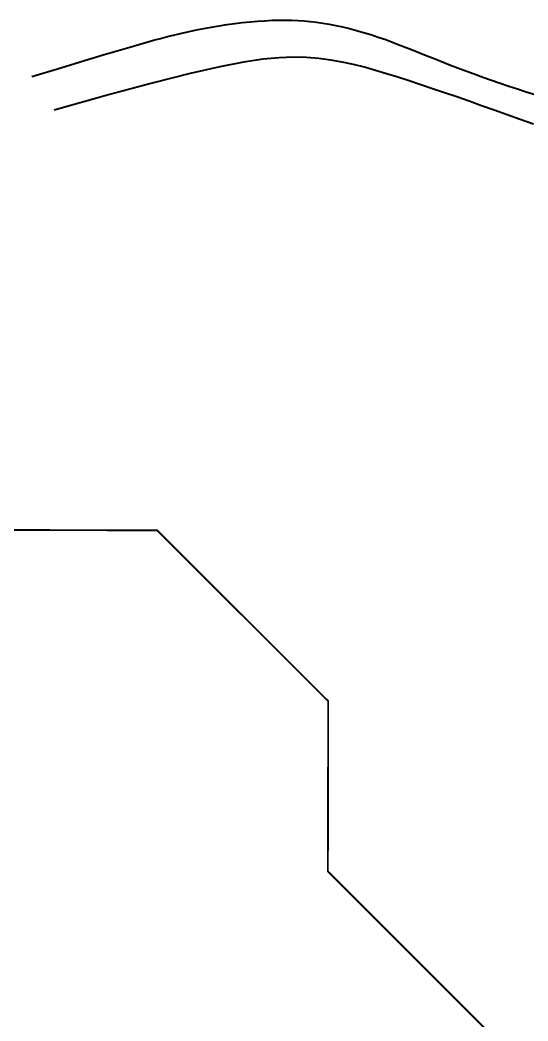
# Model space of a CAD drawing. Header units: metres. Extents: x 561401 to 594056, y 8460144 to 8508504.
# Drawn here: x 569018.8 to 569073.7, y 8473711.6 to 8473820 of the extents above; entities that cross this region are included whole.
import ezdxf

# ---------------------------------------------------------------- set-up
doc = ezdxf.new("R2010")
doc.units = ezdxf.units.M
doc.layers.add('1.1. VIA EXISTENTE', color=252, linetype='Continuous')
doc.layers.add('1.2. AFECTADOS BASE GRAFICA SUNARP', color=150, linetype='Continuous')

msp = doc.modelspace()

# ---------------------------------------------------------------- linework, layer by layer
at = {"layer": '1.1. VIA EXISTENTE', "color": 253, "linetype": 'Continuous', "lineweight": 40, "ltscale": 0.2, "true_color": 0x84a4a6}
for points in [[(569020.03, 8473813.86), (569023.19, 8473814.81), (569025.74, 8473815.58), (569027.77, 8473816.19), (569029.37, 8473816.67), (569030.63, 8473817.04), (569031.63, 8473817.33), (569032.47, 8473817.57), (569033.22, 8473817.78), (569033.97, 8473817.98), (569034.73, 8473818.17), (569035.5, 8473818.36), (569036.27, 8473818.55), (569037.06, 8473818.73), (569037.86, 8473818.9), (569038.67, 8473819.06), (569039.49, 8473819.21), (569040.32, 8473819.35), (569041.16, 8473819.47), (569042, 8473819.59), (569042.84, 8473819.69), (569043.67, 8473819.77), (569044.48, 8473819.84), (569045.27, 8473819.9), (569046.03, 8473819.94), (569046.77, 8473819.96), (569047.47, 8473819.97), (569048.16, 8473819.96), (569048.84, 8473819.93), (569049.5, 8473819.89), (569050.17, 8473819.82), (569050.84, 8473819.74), (569051.53, 8473819.64), (569052.22, 8473819.52), (569052.94, 8473819.38), (569053.67, 8473819.23), (569054.41, 8473819.05), (569055.17, 8473818.85), (569055.95, 8473818.63), (569056.73, 8473818.4), (569057.53, 8473818.13), (569058.34, 8473817.85), (569059.16, 8473817.55), (569059.99, 8473817.23), (569060.83, 8473816.9), (569061.68, 8473816.56), (569062.54, 8473816.21), (569063.42, 8473815.86), (569064.3, 8473815.51), (569065.19, 8473815.16), (569066.1, 8473814.81), (569067.01, 8473814.47), (569067.93, 8473814.13), (569068.85, 8473813.8), (569069.78, 8473813.47), (569070.72, 8473813.14), (569071.66, 8473812.82), (569072.61, 8473812.51), (569073.56, 8473812.21), (569074.52, 8473811.91)], [(569074.32, 8473808.7), (569072.9, 8473809.2), (569071.49, 8473809.7), (569070.09, 8473810.2), (569068.72, 8473810.69), (569067.36, 8473811.17), (569066.03, 8473811.64), (569064.71, 8473812.1), (569063.42, 8473812.54), (569062.14, 8473812.97), (569060.89, 8473813.38), (569059.65, 8473813.78), (569058.44, 8473814.16), (569057.24, 8473814.52), (569056.05, 8473814.86), (569054.85, 8473815.16), (569053.64, 8473815.42), (569052.39, 8473815.64), (569051.1, 8473815.8), (569049.75, 8473815.9), (569048.33, 8473815.94), (569046.8, 8473815.89), (569045.06, 8473815.73), (569042.96, 8473815.42), (569040.38, 8473814.91), (569037.17, 8473814.18), (569033.2, 8473813.17), (569028.33, 8473811.86), (569022.44, 8473810.2)]]:
    msp.add_lwpolyline(points, dxfattribs=at)
at = {"layer": '1.2. AFECTADOS BASE GRAFICA SUNARP', "color": 64, "linetype": 'Continuous', "lineweight": -3, "const_width": 0.2}
msp.add_lwpolyline([(568885.09, 8473728.25), (568903.69, 8473746.64), (568922.24, 8473746.59), (568940.85, 8473764.98), (568977.96, 8473764.88), (568996.51, 8473764.83), (569015.06, 8473764.78), (569033.62, 8473764.73), (569052.12, 8473746.24), (569052.08, 8473727.81), (569070.58, 8473709.32), (569070.53, 8473690.88), (569089.04, 8473672.4), (569088.99, 8473653.96), (569107.49, 8473635.47), (569107.44, 8473617.03), (569107.39, 8473598.6)], dxfattribs=at)

doc.saveas('drawing.dxf')
